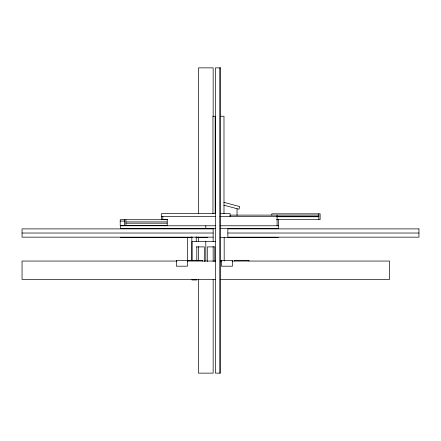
<?xml version="1.0" encoding="UTF-8"?>
<svg xmlns="http://www.w3.org/2000/svg" width="441" height="441" viewBox="0 0 441 441"><rect width="100%" height="100%" fill="white"/><g stroke="black" fill="none" stroke-linecap="round" stroke-linejoin="round"><path stroke-width="0.66" d="M220.5 116.253L223.989 116.253L223.989 213.642M215.66 213.642L161.516 213.642L161.516 219.612L167.211 219.612L167.211 225.77M220.461 213.642L230.053 213.642L230.053 216.399M318.837 215.109L230.423 215.109L230.053 215.478M161.516 216.399L215.66 216.399M219.949 216.399L318.837 216.399M276.468 216.763L318.837 216.763M162.801 219.519L167.624 219.519M276.468 219.519L318.837 219.519M167.117 219.706L120.211 219.706L120.211 225.676L125.911 225.676L125.911 219.706M277.097 219.706L278.381 219.706L278.381 228.526L220.153 228.526M120.211 221.084L124.621 221.084M125.911 221.911L167.117 221.911M125.911 223.196L167.117 223.196M125.911 225.401L167.117 225.401M215.384 225.77L120.354 225.77L120.354 228.526L215.384 228.526M220.092 225.77L278.381 225.77M213.152 228.89L22.05 228.89L22.05 237.159L213.152 237.159M22.05 233.024L213.152 233.024M227.848 233.024L418.95 233.024M120.354 237.346L192.177 237.346M195.953 237.346L207.639 237.346M220.103 237.346L278.381 237.346M215.643 241.387L192.017 241.387L192.017 260.499M196.245 246.899L204.332 246.899L204.332 261.513M188.037 260.499L176.4 260.499L176.4 266.193L187.425 266.193L187.425 237.346M220.246 260.499L232.446 260.499L232.446 266.193L221.421 266.193L221.421 260.499M176.896 261.05L22.05 261.05L22.05 279.423L215.434 279.423M187.221 261.05L215.434 261.05M220.252 261.05L221.63 261.05M231.949 261.05L389.552 261.05L389.552 279.423L220.103 279.423M196.796 279.974L192.017 279.974L192.017 279.423M223.918 202.347L239.706 206.575L238.994 209.238L223.863 205.181M318.837 213.824L318.837 219.612L320.127 219.612L320.127 213.824L271.799 213.824L271.799 215.109M277.097 215.109L277.097 225.77M248.983 261.05L248.983 260.311L234.281 260.311L234.281 261.05M237.037 208.714L237.037 215.544M224.177 237.346L224.177 261.1M219.767 67.864L219.767 373.136M215.169 213.642L215.169 116.253L212.964 116.253L212.964 213.642M214.806 261.513L214.806 246.899L207.27 246.899L207.27 261.513M213.152 116.678L213.152 67.864L198.45 67.864L198.45 213.626M213.152 228.526L213.152 241.596M213.152 246.409L213.152 261.541M213.152 279.627L213.152 373.136L198.45 373.136L198.45 279.627M205.798 225.77L205.798 228.526M205.798 241.387L205.798 260.973M202.491 261.05L202.491 260.311L187.794 260.311L187.794 261.05M198.45 236.999L198.45 241.128M198.45 246.629L198.45 260.377M196.796 246.899L196.796 260.526M196.245 236.778L196.245 241.596M191.835 236.778L191.835 260.162M162.801 216.399L162.801 219.612M124.621 219.706L124.621 225.676M220.5 67.864L215.357 67.864L215.357 373.136L220.5 373.136L220.5 67.864M418.95 228.89L227.848 228.89L227.848 237.159L418.95 237.159L418.95 228.89"/></g></svg>
